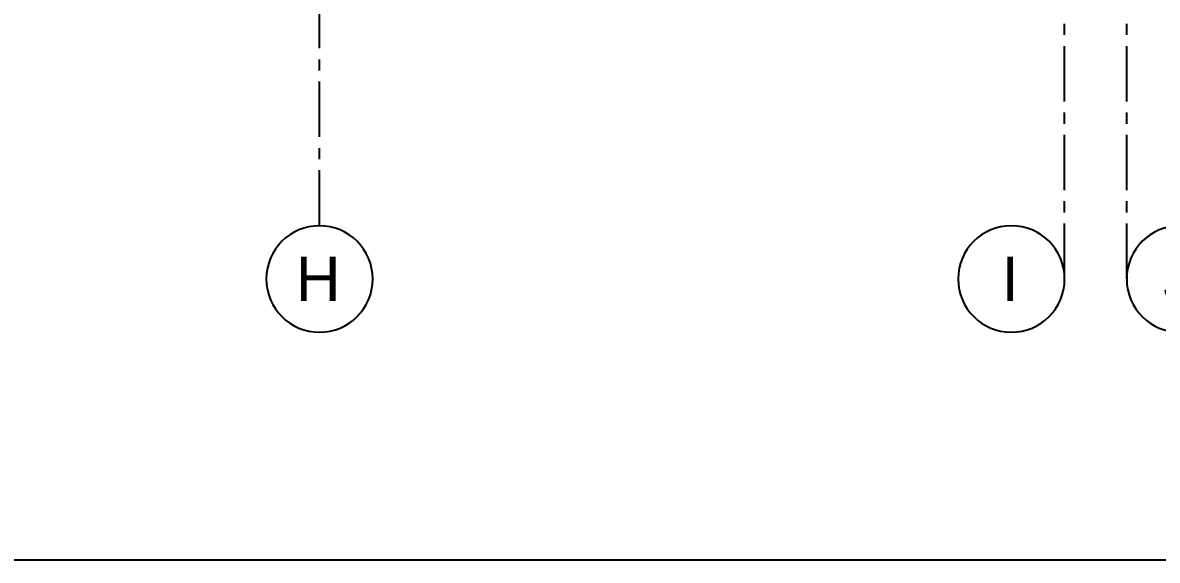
# Model space of a CAD drawing. Header units: millimetres. Extents: x -379292 to 1221486, y 92049 to 447512.
# Drawn here: x -187501 to -174710, y 92049 to 98107 of the extents above; entities that cross this region are included whole.
import ezdxf
from ezdxf.enums import TextEntityAlignment as Align

# ---------------------------------------------------------------- set-up
doc = ezdxf.new("R2010")
doc.units = ezdxf.units.MM
doc.linetypes.add('CENTER', pattern=[2, 1.25, -0.25, 0.25, -0.25])
for name, color, linetype in [('05_AXIS', 211, 'CENTER'), ('05_AXIS NAME', 7, 'Continuous'), ('05_HATCH SOLID-2', 253, 'Continuous')]:
    doc.layers.add(name, color=color, linetype=linetype)
doc.styles.add('YAZI-5', font='arial.ttf', dxfattribs={"height": 5})

# ---------------------------------------------------------------- blocks, each defined once
blk = doc.blocks.new('AWAKS ADI')
at = {"layer": '05_AXIS NAME', "color": 2}
blk.add_circle((0, 0), 6, dxfattribs=at)
at = {"layer": '05_AXIS NAME', "style": 'YAZI-5'}
blk.add_attdef('AKSADI', text='', height=5, dxfattribs=at).set_placement((0, 0), align=Align.MIDDLE_CENTER)
blk = doc.blocks.new('202_Aks')
at = {"layer": '05_AXIS', "ltscale": 500}
for p, q in [((57200, -182300), (57200, -177300)), ((65600, -182900), (65600, -177300)), ((66300, -182900), (66300, -177300))]:
    blk.add_line(p, q, dxfattribs=at)
at = {"layer": '05_AXIS NAME'}
ref = blk.add_blockref('AWAKS ADI', (57200, -182900), dxfattribs=dict(at, xscale=-100, yscale=100, zscale=100))
ref.add_attrib('AKSADI', 'H', dxfattribs={"height": 500, "style": 'YAZI-5'}).set_placement((57186, -182898), align=Align.MIDDLE_CENTER)
ref = blk.add_blockref('AWAKS ADI', (65000, -182900), dxfattribs=dict(at, xscale=-100, yscale=100, zscale=100))
ref.add_attrib('AKSADI', 'I', dxfattribs={"height": 500, "style": 'YAZI-5'}).set_placement((64986, -182898), align=Align.MIDDLE_CENTER)
ref = blk.add_blockref('AWAKS ADI', (66900, -182900), dxfattribs=dict(at, xscale=-100, yscale=100, zscale=100))
ref.add_attrib('AKSADI', 'J', dxfattribs={"height": 500, "style": 'YAZI-5'}).set_placement((66886, -182898), align=Align.MIDDLE_CENTER)
blk = doc.blocks.new('OtoParkBodrumKatMimari')
at = {"layer": '05_HATCH SOLID-2', "color": 251, "ltscale": 25}
blk.add_lwpolyline([(150500, -8770), (-8600, -8770), (-8600, 187430)], dxfattribs=at)
at = {"layer": '05_AXIS'}
blk.add_blockref('202_Aks', (5000, 177300), dxfattribs=at)

msp = doc.modelspace()

# ---------------------------------------------------------------- block references
at = {"color": 8}
msp.add_blockref('OtoParkBodrumKatMimari', (-246354.8, 100818.8), dxfattribs=at)

doc.saveas('drawing.dxf')
